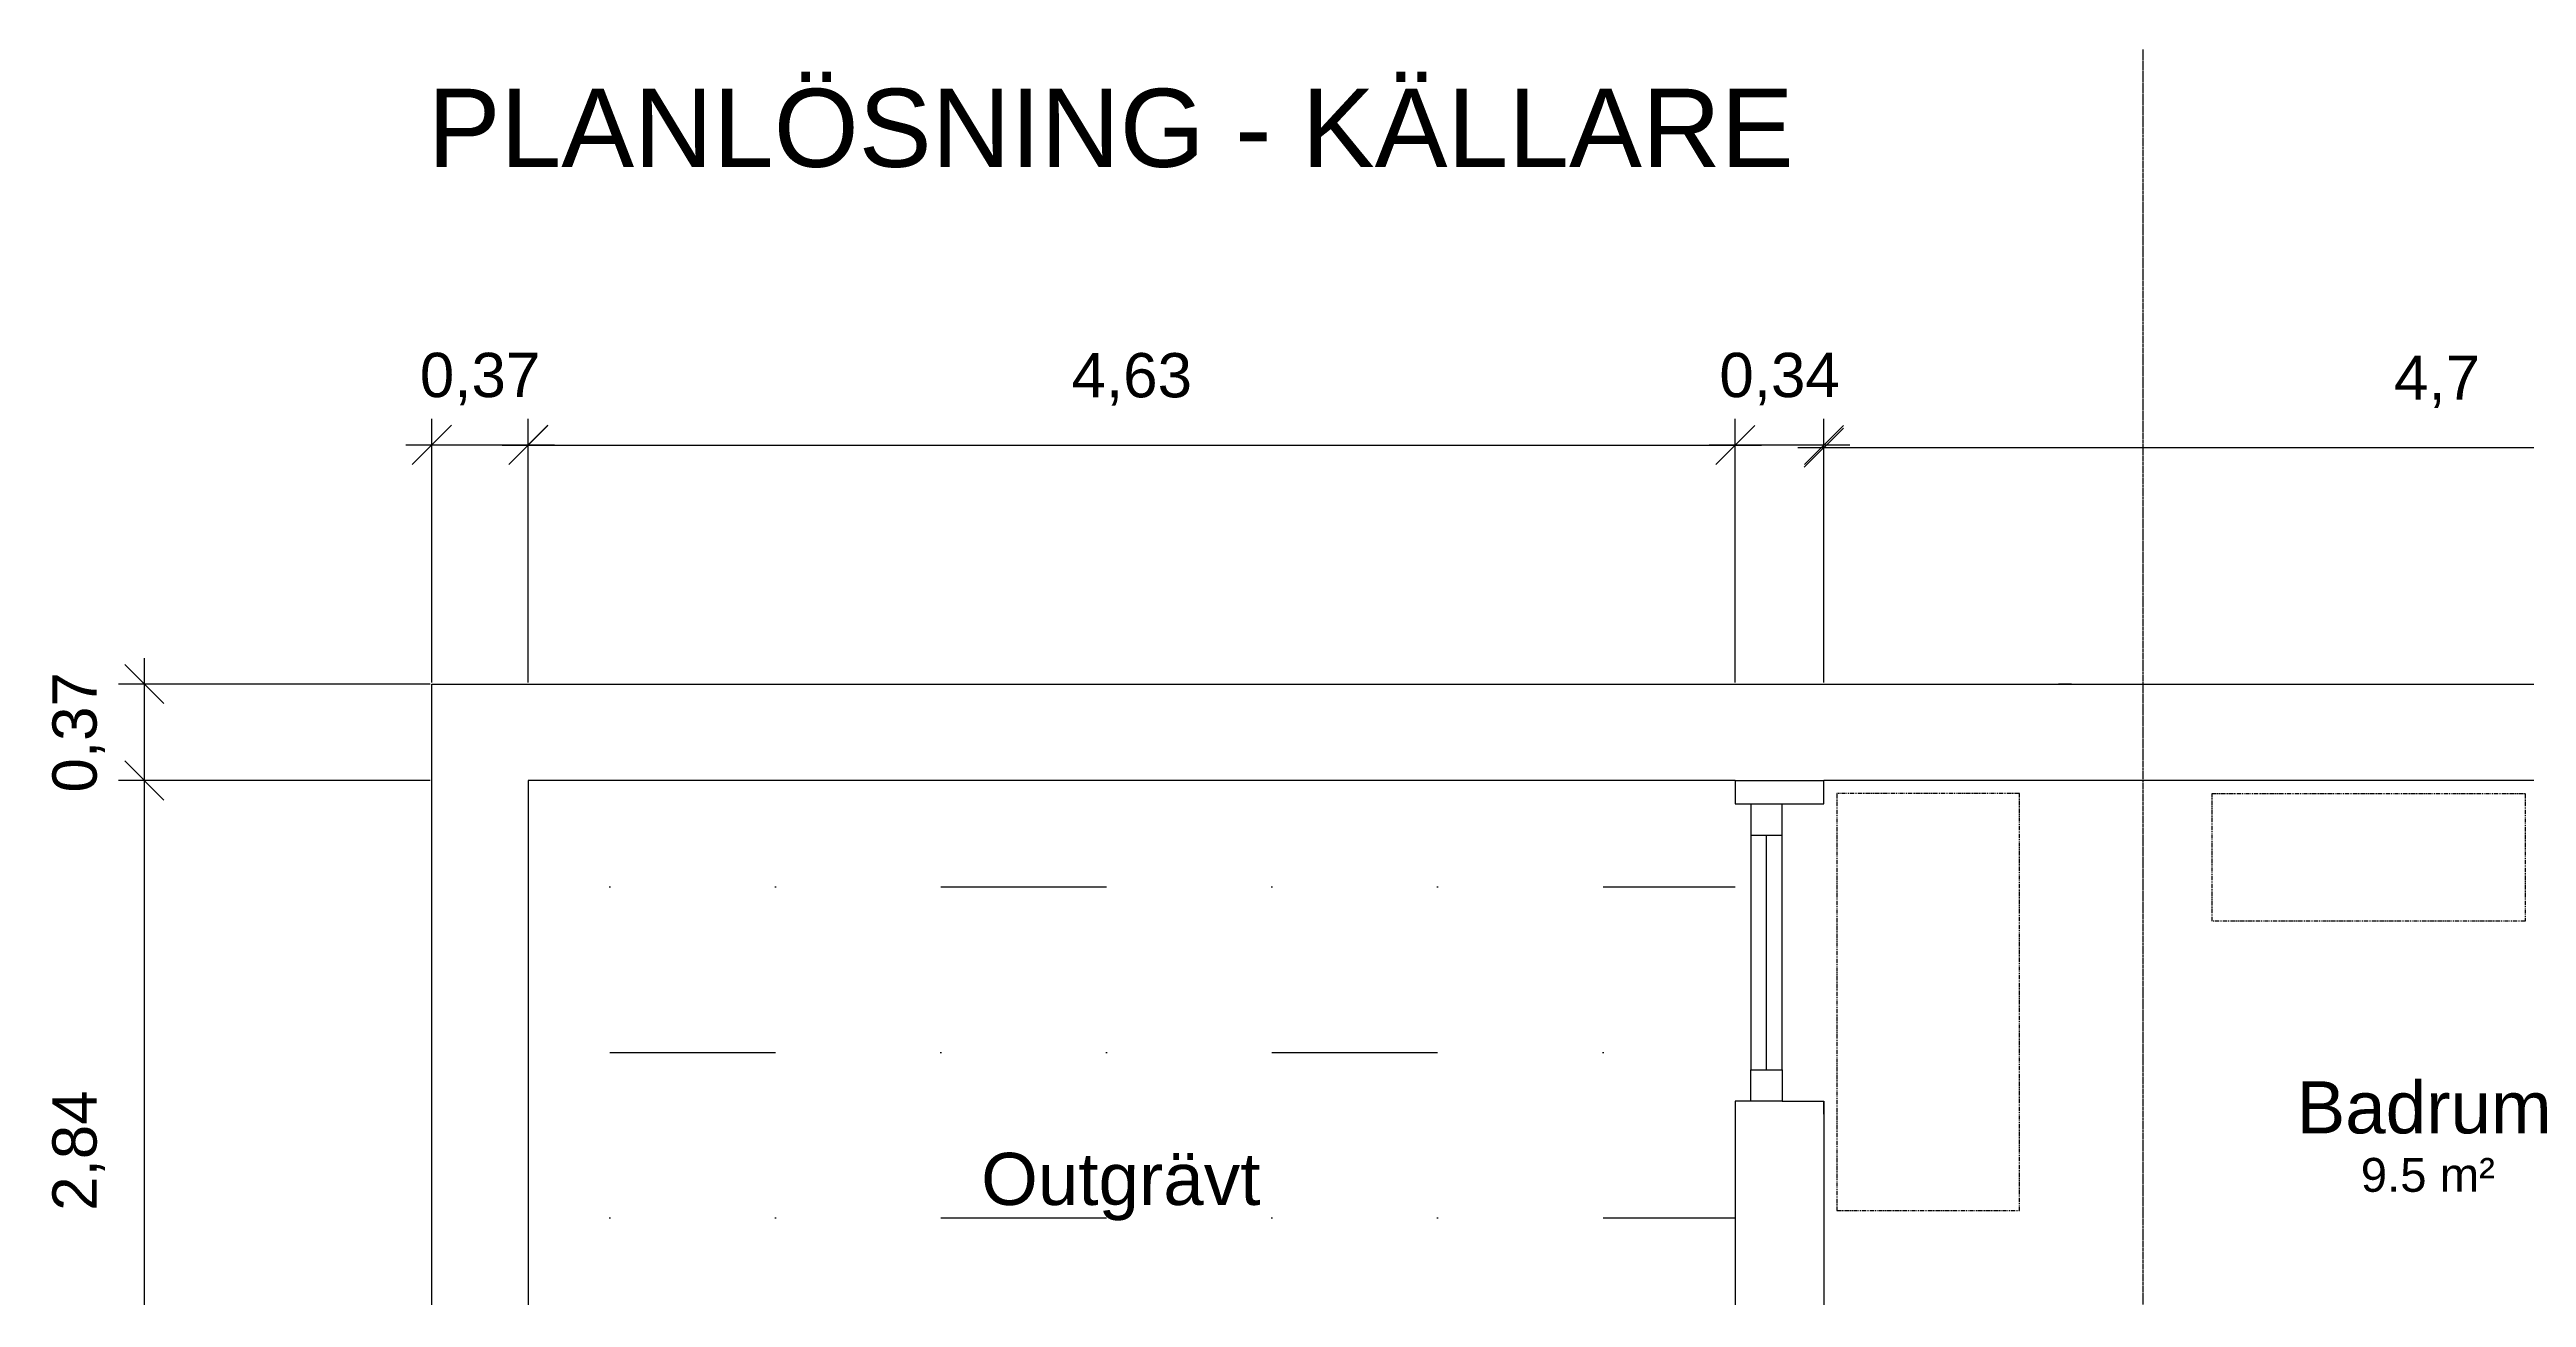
# Model space of a CAD drawing. Header units: millimetres. Extents: x -60009 to 113281, y -58228 to 411188.
# Drawn here: x 5472 to 14973, y -22587 to -17798 of the extents above; entities that cross this region are included whole.
import ezdxf

# ---------------------------------------------------------------- set-up
doc = ezdxf.new("R2010")
doc.units = ezdxf.units.MM
doc.linetypes.add('CENTER2', pattern=[28.575, 19.05, -3.175, 3.175, -3.175])
doc.linetypes.add('PHANTOM2', pattern=[31.75, 15.875, -3.175, 3.175, -3.175, 3.175, -3.175])
doc.layers.get('0').update_dxf_attribs({"color": 1})
for name, color, linetype in [('Angivelser', 7, 'Continuous'), ('Grundritningar', 1, 'Continuous'), ('Mått', 4, 'Continuous'), ('Möbler', 4, 'PHANTOM2'), ('Rumsangivelser', 7, 'Continuous'), ('Sektionsangivelser', 4, 'PHANTOM2')]:
    doc.layers.add(name, color=color, linetype=linetype)
doc.styles.get("Standard").update_dxf_attribs({"font": 'Arial.ttf', "height": 170})
doc.dimstyles.new('ISO-25', dxfattribs={"dimscale": 10, "dimtxt": 2.5, "dimasz": 15, "dimexe": 10, "dimexo": 0.625, "dimgap": 15, "dimtad": 1, "dimlfac": 0.001, "dimtxsty": 'Standard', "dimblk": 'OBLIQUE', "dimblk1": 'OBLIQUE', "dimblk2": 'OBLIQUE', "dimcen": 20, "dimdle": 10, "dimadec": 0, "dimazin": 0, "dimtfac": 1, "dimtmove": 0, "dimatfit": 3, "dimldrblk": 'OPEN90', "dimfxl": 1, "dimarcsym": 0})

# ---------------------------------------------------------------- blocks, each defined once
blk = doc.blocks.new('_Oblique')
at = {"color": 0, "linetype": 'ByBlock', "lineweight": -2}
blk.add_line((-0.5, -0.5), (0.5, 0.5), dxfattribs=at)
blk = doc.blocks.new('*D22')
at = {"layer": 'Defpoints', "color": 0, "transparency": 16777216}
for p in [(5835.6, -20603.1), (6938.2, -20603.1), (6938.2, -23443.1)]:
    blk.add_point(p, dxfattribs=at)
at = {"layer": 'Mått', "color": 0, "lineweight": -2, "transparency": 16777216}
for p, q in [((5835.6, -23543.1), (5835.6, -20503.1)), ((6932, -20603.1), (5735.6, -20603.1)), ((6932, -23443.1), (5735.6, -23443.1))]:
    blk.add_line(p, q, dxfattribs=at)
at = {"layer": 'Mått', "color": 0, "lineweight": -2, "transparency": 16777216, "xscale": 150, "yscale": 150, "zscale": 150}
for p, rotation in [((5835.6, -20603.1), 90), ((5835.6, -23443.1), 270)]:
    blk.add_blockref('_Oblique', p, dxfattribs=dict(at, rotation=rotation))
at = {"layer": 'Mått', "color": 0, "transparency": 16777216, "insert": (5583.2, -22023.1), "char_height": 170, "attachment_point": 5, "rotation": 90}
blk.add_mtext('2,84', dxfattribs=at)
blk = doc.blocks.new('_Open90')
at = {"color": 0, "linetype": 'ByBlock', "lineweight": -2}
for p, q in [((0, 0), (-1, 0)), ((-0.5, 0.5), (0, 0)), ((0, 0), (-0.5, -0.5))]:
    blk.add_line(p, q, dxfattribs=at)
blk = doc.blocks.new('*D23')
at = {"layer": 'Defpoints', "color": 0, "transparency": 16777216}
for p in [(5835.7, -20233.1), (6938.2, -20233.1), (6938.2, -20603.1)]:
    blk.add_point(p, dxfattribs=at)
at = {"layer": 'Mått', "color": 0, "lineweight": -2, "transparency": 16777216}
for p, q in [((5835.7, -20703.1), (5835.7, -20133.1)), ((6932, -20233.1), (5735.7, -20233.1)), ((6932, -20603.1), (5735.7, -20603.1))]:
    blk.add_line(p, q, dxfattribs=at)
at = {"layer": 'Mått', "color": 0, "lineweight": -2, "transparency": 16777216, "xscale": 150, "yscale": 150, "zscale": 150}
for p, rotation in [((5835.7, -20233.1), 90), ((5835.7, -20603.1), 270)]:
    blk.add_blockref('_Oblique', p, dxfattribs=dict(at, rotation=rotation))
at = {"layer": 'Mått', "color": 0, "transparency": 16777216, "insert": (5583.3, -20418.1), "char_height": 170, "attachment_point": 5, "rotation": 90}
blk.add_mtext('0,37', dxfattribs=at)
blk = doc.blocks.new('*D24')
at = {"layer": 'Defpoints', "color": 0, "transparency": 16777216}
for p in [(7308.2, -19315.1), (6938.2, -20233.1), (7308.2, -20233.1)]:
    blk.add_point(p, dxfattribs=at)
at = {"layer": 'Mått', "color": 0, "lineweight": -2, "transparency": 16777216}
for p, q in [((6938.2, -20226.9), (6938.2, -19215.1)), ((7308.2, -20226.9), (7308.2, -19215.1)), ((6838.2, -19315.1), (7408.2, -19315.1))]:
    blk.add_line(p, q, dxfattribs=at)
at = {"layer": 'Mått', "color": 0, "lineweight": -2, "transparency": 16777216, "xscale": 150, "yscale": 150, "zscale": 150, "rotation": 180}
blk.add_blockref('_Oblique', (6938.2, -19315.1), dxfattribs=at)
at = {"layer": 'Mått', "color": 0, "lineweight": -2, "transparency": 16777216, "xscale": 150, "yscale": 150, "zscale": 150}
blk.add_blockref('_Oblique', (7308.2, -19315.1), dxfattribs=at)
at = {"layer": 'Mått', "color": 0, "transparency": 16777216, "insert": (7123.2, -19062.7), "char_height": 170, "attachment_point": 5}
blk.add_mtext('0,37', dxfattribs=at)
blk = doc.blocks.new('*D25')
at = {"layer": 'Defpoints', "color": 0, "transparency": 16777216}
for p in [(11938.2, -19316.1), (7308.2, -20233.1), (11938.2, -20233.1)]:
    blk.add_point(p, dxfattribs=at)
at = {"layer": 'Mått', "color": 0, "lineweight": -2, "transparency": 16777216}
for p, q in [((7308.2, -20226.9), (7308.2, -19216.1)), ((11938.2, -20226.9), (11938.2, -19216.1)), ((7208.2, -19316.1), (12038.2, -19316.1))]:
    blk.add_line(p, q, dxfattribs=at)
at = {"layer": 'Mått', "color": 0, "lineweight": -2, "transparency": 16777216, "xscale": 150, "yscale": 150, "zscale": 150, "rotation": 180}
blk.add_blockref('_Oblique', (7308.2, -19316.1), dxfattribs=at)
at = {"layer": 'Mått', "color": 0, "lineweight": -2, "transparency": 16777216, "xscale": 150, "yscale": 150, "zscale": 150}
blk.add_blockref('_Oblique', (11938.2, -19316.1), dxfattribs=at)
at = {"layer": 'Mått', "color": 0, "transparency": 16777216, "insert": (9623.2, -19063.7), "char_height": 170, "attachment_point": 5}
blk.add_mtext('4,63', dxfattribs=at)
blk = doc.blocks.new('*D26')
at = {"layer": 'Defpoints', "color": 0, "transparency": 16777216}
for p in [(12278.2, -19315.2), (11938.2, -20233.1), (12278.2, -20233.1)]:
    blk.add_point(p, dxfattribs=at)
at = {"layer": 'Mått', "color": 0, "lineweight": -2, "transparency": 16777216}
for p, q in [((11938.2, -20226.9), (11938.2, -19215.2)), ((12278.2, -20226.9), (12278.2, -19215.2)), ((11838.2, -19315.2), (12378.2, -19315.2))]:
    blk.add_line(p, q, dxfattribs=at)
at = {"layer": 'Mått', "color": 0, "lineweight": -2, "transparency": 16777216, "xscale": 150, "yscale": 150, "zscale": 150, "rotation": 180}
blk.add_blockref('_Oblique', (11938.2, -19315.2), dxfattribs=at)
at = {"layer": 'Mått', "color": 0, "lineweight": -2, "transparency": 16777216, "xscale": 150, "yscale": 150, "zscale": 150}
blk.add_blockref('_Oblique', (12278.2, -19315.2), dxfattribs=at)
at = {"layer": 'Mått', "color": 0, "transparency": 16777216, "insert": (12108.2, -19062.8), "char_height": 170, "attachment_point": 5}
blk.add_mtext('0,34', dxfattribs=at)
blk = doc.blocks.new('*D27')
at = {"layer": 'Defpoints', "color": 0, "transparency": 16777216}
for p in [(16982.5, -19325.5), (12278.1, -20233.1), (16982.5, -20233.1)]:
    blk.add_point(p, dxfattribs=at)
at = {"layer": 'Mått', "color": 0, "lineweight": -2, "transparency": 16777216}
for p, q in [((12278.1, -20226.9), (12278.1, -19225.5)), ((16982.5, -20226.9), (16982.5, -19225.5)), ((12178.1, -19325.5), (17082.5, -19325.5))]:
    blk.add_line(p, q, dxfattribs=at)
at = {"layer": 'Mått', "color": 0, "lineweight": -2, "transparency": 16777216, "xscale": 150, "yscale": 150, "zscale": 150, "rotation": 180}
blk.add_blockref('_Oblique', (12278.1, -19325.5), dxfattribs=at)
at = {"layer": 'Mått', "color": 0, "lineweight": -2, "transparency": 16777216, "xscale": 150, "yscale": 150, "zscale": 150}
blk.add_blockref('_Oblique', (16982.5, -19325.5), dxfattribs=at)
at = {"layer": 'Mått', "color": 0, "transparency": 16777216, "insert": (14630.3, -19073.1), "char_height": 170, "attachment_point": 5}
blk.add_mtext('4,7', dxfattribs=at)

msp = doc.modelspace()

# ---------------------------------------------------------------- hatches: boundary and pattern name
at = {"layer": 'Grundritningar'}
h = msp.add_hatch(dxfattribs=at)
h.set_pattern_fill('MUDST', color=256, scale=100)
h.set_pattern_definition([(0, (-5e-12, -17837.1), (1270, 635), [635, -635, 0, -635, 0, -635])])
h.paths.add_polyline_path([(7308.249, -20603.149), (7308.249, -23443.149), (11938.249, -23443.149), (11938.249, -20603.149)])
h.paths.add_polyline_path([(7308.249, -26433.149), (8688.249, -26433.149), (11938.249, -26433.149), (11938.249, -23593.149), (7308.249, -23593.149)])
h.paths.add_polyline_path([(8980.566, -22353.838), (10177.019, -22353.838), (10177.019, -21965.025), (8980.566, -21965.025)], flags=24)
h.paths.add_polyline_path([(8950.067, -25188.352), (10146.52, -25188.352), (10146.52, -24799.539), (8950.067, -24799.539)], flags=24)

# ---------------------------------------------------------------- linework, layer by layer
for p, q in [((13228.249, -20233.149), (13178.249, -20233.149)), ((11938.249, -20603.149), (7308.249, -20603.149)), ((7308.249, -20603.149), (7308.249, -26433.149)), ((11938.249, -20603.149), (12278.249, -20603.149)), ((11938.249, -20603.149), (11938.249, -20693.149)), ((16228.249, -20602.313), (12278.249, -20603.149)), ((12278.249, -20693.149), (12278.249, -20603.149)), ((11938.249, -20693.149), (12278.249, -20693.149)), ((11938.249, -20693.149), (11998.249, -20693.149)), ((11998.249, -20693.149), (11998.249, -20813.149)), ((12118.249, -20813.149), (12118.249, -20693.149)), ((11998.249, -20813.149), (12118.249, -20813.149)), ((11998.249, -20813.149), (11998.249, -21713.149)), ((12058.249, -21713.149), (12058.249, -20813.149)), ((12118.249, -21713.149), (12118.249, -20813.149)), ((11998.249, -21713.149), (12058.249, -21713.149)), ((11998.249, -21833.149), (11998.249, -21713.149)), ((12058.249, -21713.149), (12118.249, -21713.149)), ((12118.249, -21713.149), (12118.249, -21833.149)), ((11938.249, -21833.149), (11938.249, -25178.149)), ((11938.249, -21833.149), (11938.249, -21883.149)), ((11998.249, -21833.149), (11938.249, -21833.149)), ((12118.249, -21833.149), (11998.249, -21833.149)), ((12118.249, -21833.149), (12278.249, -21833.149)), ((12278.249, -21833.149), (12278.249, -25178.149)), ((12278.249, -21883.149), (12278.249, -21833.149))]:
    msp.add_line(p, q, dxfattribs=at)
for points in [[(6938.249, -20933.149), (6938.249, -20233.149), (15028.249, -20233.149)], [(8688.249, -26803.149), (6938.249, -26803.149), (6938.249, -20933.149)]]:
    msp.add_lwpolyline(points, dxfattribs=at)
at = {"layer": 'Möbler'}
for p, q in [((12328.249, -20653.149), (12328.249, -22253.149)), ((13028.249, -20653.149), (12328.249, -20653.149)), ((13028.249, -22253.149), (13028.249, -20653.149)), ((13768.173, -21143.149), (13768.173, -20653.149)), ((13768.173, -20653.149), (14968.173, -20653.149)), ((14968.173, -20653.149), (14968.173, -21143.149)), ((14968.173, -21143.149), (13768.173, -21143.149)), ((12328.249, -22253.149), (13028.249, -22253.149))]:
    msp.add_line(p, q, dxfattribs=at)
at = {"layer": 'Sektionsangivelser', "linetype": 'CENTER2', "ltscale": 0.5}
msp.add_line((13501.541, -17798.182), (13501.541, -29304.482), dxfattribs=at)

# ---------------------------------------------------------------- texts
at = {"layer": 'Angivelser'}
msp.add_text('PLANLÖSNING - KÄLLARE', height=300, dxfattribs=at).set_placement((6922.145, -18248.711))
at = {"layer": 'Rumsangivelser'}
for s, height, p in [('Badrum', 200, (14091.588, -21957.094)), ('Outgrävt', 200, (9045.368, -22231.737)), ('9.5 m²', 130, (14337.549, -22181.182))]:
    msp.add_text(s, height=height, dxfattribs=at).set_placement(p)

# ---------------------------------------------------------------- dimensions: what is measured, and where the dimension line sits
at = {"layer": 'Mått'}
for base, p1, p2, picture, middle in [((7308.249, -19315.141), (6938.249, -20233.149), (7308.249, -20233.149), '*D24', (7123.249, -19315.141)), ((12278.249, -19315.215), (11938.249, -20233.149), (12278.249, -20233.149), '*D26', (12108.249, -19315.215))]:
    dim = msp.add_linear_dim(base=base, p1=p1, p2=p2, dimstyle='ISO-25', dxfattribs=at)
    dim.commit()
    dim.dimension.update_dxf_attribs({"geometry": picture, "text_midpoint": middle, "dimtype": 160})
dim = msp.add_linear_dim(base=(11938.249, -19316.054), p1=(7308.249, -20233.149), p2=(11938.249, -20233.149), dimstyle='ISO-25', dxfattribs=at)
dim.commit()
dim.dimension.update_dxf_attribs({"geometry": '*D25', "text_midpoint": (9623.249, -19063.66)})
dim = msp.add_aligned_dim(p1=(12278.105, -20233.149), p2=(16982.513, -20233.149), distance=907.682, dimstyle='ISO-25', dxfattribs=at)
dim.commit()
dim.dimension.update_dxf_attribs({"geometry": '*D27', "text_midpoint": (14630.309, -19073.073)})
dim = msp.add_linear_dim(base=(5835.712, -20233.149), p1=(6938.249, -20603.149), p2=(6938.249, -20233.149), angle=90, dimstyle='ISO-25', dxfattribs=at)
dim.commit()
dim.dimension.update_dxf_attribs({"geometry": '*D23', "text_midpoint": (5835.712, -20418.149), "dimtype": 160})
dim = msp.add_linear_dim(base=(5835.599, -20603.149), p1=(6938.249, -23443.149), p2=(6938.249, -20603.149), angle=90, dimstyle='ISO-25', dxfattribs=at)
dim.commit()
dim.dimension.update_dxf_attribs({"geometry": '*D22', "text_midpoint": (5583.205, -22023.149)})

doc.saveas('drawing.dxf')
